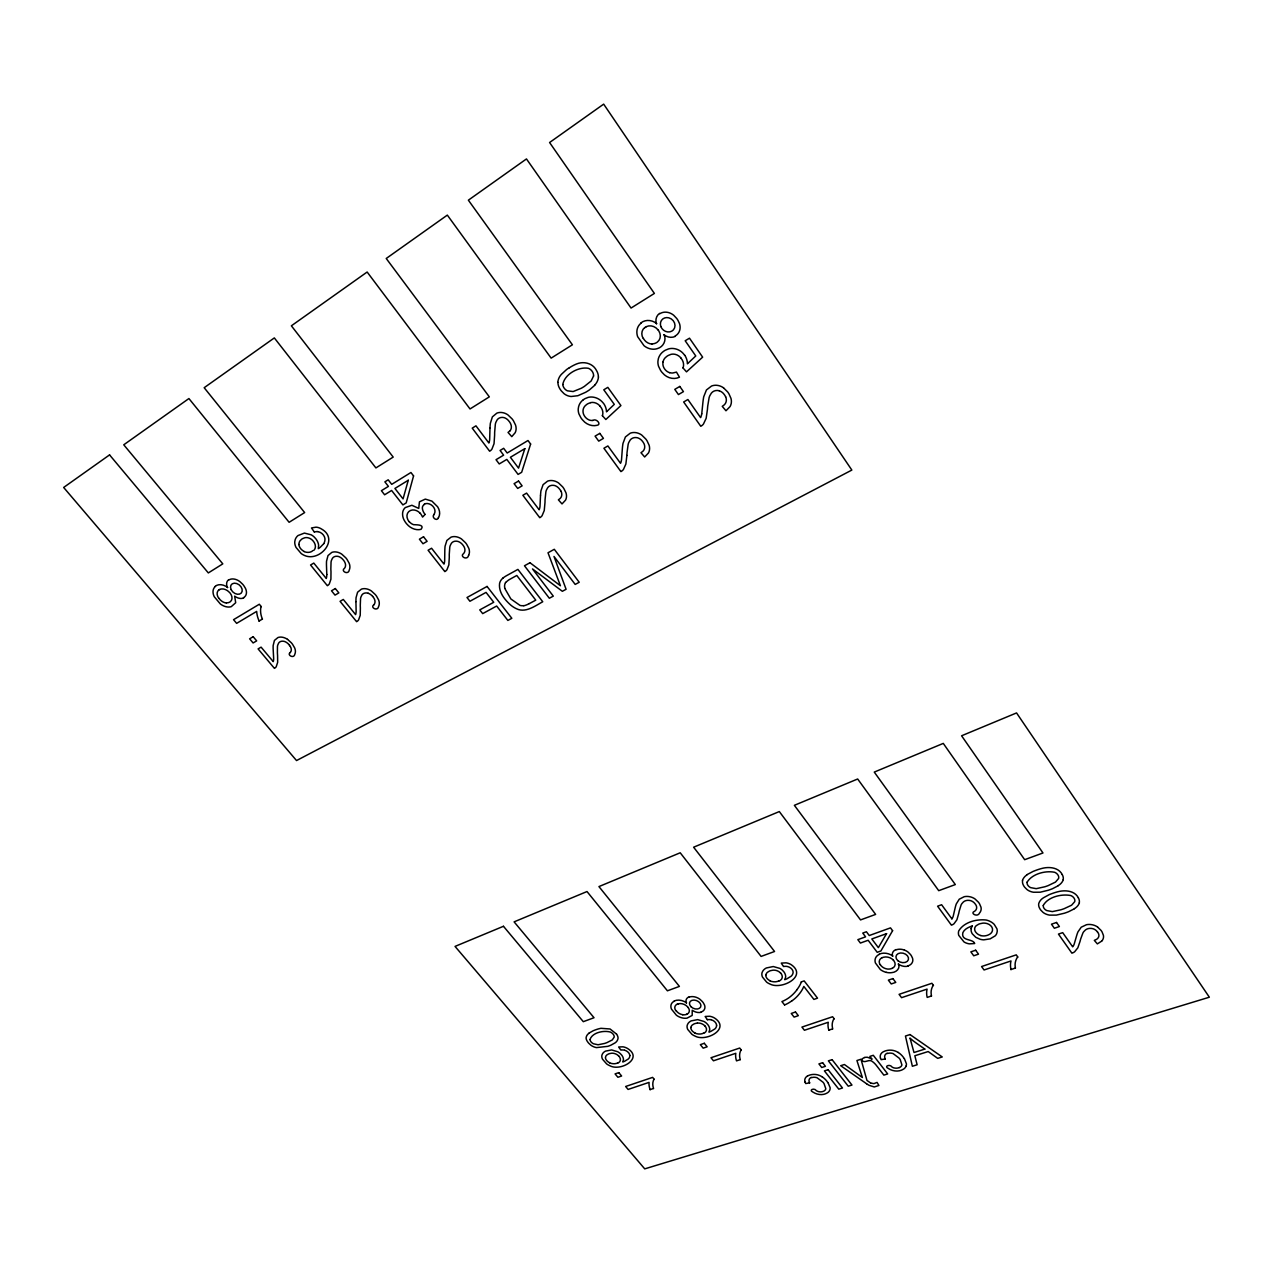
<?xml version="1.0" encoding="UTF-8"?>
<svg xmlns="http://www.w3.org/2000/svg" width="1273" height="1273" viewBox="0 0 1273 1273"><rect width="100%" height="100%" fill="white"/><g stroke="black" fill="none" stroke-linecap="round" stroke-linejoin="round"><path stroke-width="1.5" d="M489.994 427.887L489.675 439.424A17.806 14.639 41 0 1 488.896 443.02L475.959 425.834L472.235 428.142L489.628 451.215A9.659 7.956 40.4 0 0 491.951 449.083L494.035 443.72L494.624 435.175A140.81 120.553 35.1 0 1 494.656 432.215L495.34 424.243A18.856 15.706 40.2 0 1 495.834 422.413L497.075 419.963A7.909 6.588 40.7 0 1 504.14 417.639A8.497 7.065 40.7 0 1 509.025 421.252A12.38 10.279 40.7 0 1 509.868 422.381L510.537 423.543A7.972 6.636 40.7 0 1 509.948 430.926M540.516 495.261L540.007 506.352A17.424 14.305 37 0 1 539.163 509.789L526.592 493.112L522.853 495.277L539.752 517.697A9.468 7.781 36.3 0 0 542.091 515.676L544.255 510.537L545.003 502.31A138.327 117.371 30.3 0 1 545.067 499.462L545.894 491.808A18.474 15.356 35.9 0 1 546.419 490.057L547.692 487.702A7.749 6.429 36.4 0 1 554.757 485.554A8.322 6.906 36.4 0 1 559.547 489.087A12.109 10.041 36.4 0 1 560.375 490.185L561.011 491.298M593.552 376.028L591.133 381.009L584.371 386.403A88.219 75.712 45.6 0 1 581.331 388.233L573.121 391.559L567.376 390.811A7.049 6.031 40.8 0 1 564.496 388.551A7.654 6.572 40.8 0 1 563.716 387.406A7.049 6.031 40.8 0 1 562.841 384.557M1043.239 905.485C1047.902 896.876 1061.555 893.694 1070.784 895.54A6.731 5.06 10.9 0 1 1073.712 897.672A7.893 5.935 10.9 0 1 1074.317 898.627L1074.476 898.929A6.445 4.853 10.8 0 1 1074.683 901.714L1071.58 905.214L1064.148 908.683A80.263 61.661 11.9 0 1 1060.886 909.797L1052.341 911.611L1046.82 910.577A6.492 4.869 11.5 0 1 1044.321 908.667A7.065 5.299 11.5 0 1 1043.717 907.729A6.492 4.869 11.5 0 1 1043.287 905.549M690.968 1027.502L691 1027.263A8.052 5.617 22 0 1 691.207 1026.499A7.574 5.283 22 0 1 692.369 1024.956L694.087 1023.906A14.13 9.834 21.9 0 1 695.185 1023.508L697.381 1023.078M701.741 413.82L702.998 401.632A74.375 66.673 28.5 0 1 703.73 396.762L706.435 389.968L711.543 386.037A11.982 10.677 33.5 0 1 718.052 385.48A13.51 12.014 33.4 0 1 719.945 385.99A12.507 11.139 33.4 0 1 723.525 387.819M971.219 928.335L971.124 928.86A12.619 9.388 13.8 0 0 971.124 930.531A11.139 8.274 13.8 0 0 972.317 933.825L975.818 937.342L980.115 939.251A11.982 8.911 13.8 0 0 983.806 939.84L990.108 938.869L995.184 935.862A12.348 9.182 13.7 0 0 996.775 933.364L997.205 931.502A11.759 8.736 13.7 0 0 996.87 928.669L994.261 924.437A12.921 9.611 13.8 0 0 991.508 922.193A13.526 10.057 13.8 0 0 989.837 921.286A12.682 9.436 13.8 0 0 986.145 920.013C976.455 918.947 964.059 922.082 958.776 930.834A12.444 9.245 14.2 0 0 958.776 935.4L963.963 941.893A10.057 7.463 14.3 0 0 966.589 943.166A9.913 7.352 14.3 0 0 969.501 943.85L974.704 943.532C973.129 938.44 960.781 941.463 962.865 932.632C964.504 928.94 968.673 927.19 972.27 925.932M765.932 974.991L765.98 974.72A8.386 6.047 20.2 0 1 766.235 973.909A7.893 5.681 20.2 0 1 767.508 972.254L769.353 971.124A14.703 10.582 20.1 0 1 770.531 970.678L772.854 970.201A7.558 5.442 20.2 0 1 776.259 970.487A7.033 5.06 20.2 0 1 780.556 973.033M906.121 1065.994L906.249 1065.581A11.091 7.749 16.8 0 0 906.424 1063.798L904.403 1058.611M468.623 555.235C467.652 560.963 459.171 556.412 463.611 553.548A7.543 5.983 37.1 0 0 464.12 546.865L463.436 545.799A11.696 9.293 37.2 0 0 462.64 544.749A8.036 6.381 37.2 0 0 457.962 541.423A7.479 5.951 37.2 0 0 451.358 543.348L450.228 545.544A17.838 14.194 36.8 0 0 449.783 547.199L449.258 554.423A133.379 108.539 32.7 0 0 449.289 557.113L448.86 564.862L446.966 569.699A9.134 7.192 37.1 0 1 444.818 571.593L428.094 550.254L431.563 548.249L443.991 564.114A16.835 13.239 37.6 0 0 444.675 560.868L444.818 550.397A67.724 54.373 35.3 0 1 445.073 546.212L446.887 540.436L451.008 537.174A10.948 8.704 37.2 0 1 456.593 536.84A12.316 9.786 37.2 0 1 458.264 537.317A11.425 9.07 37.2 0 1 461.51 538.988L465.441 542.664A21.641 17.138 37.2 0 1 466.745 544.398L468.798 548.297A11.346 9.022 37.1 0 1 468.671 555.251M323.788 543.651L320.175 547.358A48.597 36.885 41.6 0 1 318.298 548.631L318.632 545.433A10.805 8.195 40.3 0 0 318.266 543.491L318.075 542.855A12.078 9.15 40.3 0 0 315.72 538.654L314.033 536.856A11.123 8.434 40.3 0 0 311.153 534.803L304.406 533.085L298.009 535.551A15.658 11.871 40.2 0 0 295.209 539.609L294.779 541.661A11.616 8.8 40.3 0 0 294.859 543.826A11.982 9.07 40.3 0 0 296.068 547.485L301.144 553.484A12.444 9.42 40.3 0 0 304.788 555.585C320.032 562.061 339.493 539.1 321.608 529.059A10.455 7.972 40.4 0 0 316.054 527.165L311.471 527.961L314.367 532.034M438.421 517.586C437.132 522.296 430.576 516.727 434.348 514.387M594.73 385.321L589.51 389.84A70.349 60.468 44.2 0 1 585.5 392.355L577.815 395.728L571.195 396.492A13.303 11.409 40.8 0 1 568.936 396.11A11.887 10.184 40.7 0 1 563.955 393.596L561.313 390.891A17.806 15.292 40.8 0 1 560.152 389.252L559.834 388.758A12.221 10.47 40.8 0 1 557.924 382.409M290.276 652.46C286.409 654.99 294.174 659.239 294.89 654.067A10.63 7.765 37.7 0 0 294.636 647.846L292.551 644.313A20.273 14.783 37.8 0 0 291.278 642.722L287.523 639.364M509.916 430.895L508.038 432.438L511.778 436.639L515.215 432.645A11.998 9.977 40.6 0 0 515.517 424.991L513.417 420.742A22.882 18.968 40.7 0 0 512.064 418.865L507.943 414.903A12.078 10.041 40.8 0 0 504.538 413.152A13.032 10.836 40.8 0 0 502.755 412.675A11.568 9.627 40.8 0 0 496.804 413.168L492.38 416.876L490.36 423.288A71.543 60.277 38.4 0 0 490.01 427.903M373.848 604.77C369.711 607.46 377.826 611.852 378.654 606.409A10.98 8.354 37.5 0 0 378.59 599.854L376.537 596.146A20.925 15.897 37.6 0 0 375.233 594.491L371.398 590.974A11.043 8.418 37.6 0 0 368.279 589.367A11.918 9.07 37.6 0 0 366.672 588.906A10.582 8.068 37.6 0 0 361.373 589.16L357.586 592.216L356.058 597.674A65.48 50.411 36.1 0 0 355.947 601.62M1101.638 941.145L1097.358 943.898L1094.319 940.381L1096.53 939.363A7.543 5.585 10.5 0 0 1098.615 933.793L1098.106 932.854A11.712 8.672 10.6 0 0 1097.485 931.916M215.423 586.455L215.089 586.742A11.409 8.29 40.1 0 0 213.052 591.054A12.969 9.42 40 0 0 213.037 592.056A12.078 8.768 40.1 0 0 214.31 596.798L220.324 603.943A12.046 8.768 40 0 0 224.589 606.298A12.841 9.341 40 0 0 226.26 606.775A11.457 8.322 40 0 0 231.272 606.648L235.696 602.734L234.662 596.146A9.07 6.636 40 0 0 243.684 597.96M502.946 578.101L502.501 578.483A14.544 11.6 34.4 0 0 499.589 583.416C498.443 592.12 504.697 599.774 510.839 605.168A20.686 16.533 33.9 0 0 516.488 608.749C525.59 613.268 535.265 605.789 542.744 601.763L517.904 569.397L507.354 575.221A43.839 34.944 33.1 0 0 502.915 578.069M641.146 323.087L640.653 323.501A13.351 11.855 40.9 0 0 637.184 329.261A15.181 13.478 40.8 0 0 636.961 330.566A14.13 12.555 40.9 0 0 637.662 336.693L643.995 345.683A14.114 12.539 40.7 0 0 649.039 348.484A15.021 13.351 40.7 0 0 651.092 348.993A13.414 11.903 40.6 0 0 657.568 348.531C663.376 346.908 666.781 340.098 664.013 334.592M589.017 1033.103L593.075 1030.812A52.177 35.358 23.6 0 1 595.271 1029.937A43.441 29.502 23.7 0 1 600.951 1028.313L610.053 1028.982L616.53 1034.074M1027.231 874.519L1032.96 871.496A62.441 46.687 11 0 1 1035.951 870.318A51.986 39.002 11.1 0 1 1043.605 868.043C1050.32 866.706 1058.85 867.836 1062.271 874.599M1058.404 885.642L1052.612 888.649A64.509 49.742 12.1 0 1 1048.315 890.241L1040.264 892.198L1033.612 892.246A12.316 9.341 11.8 0 1 1031.464 891.784A10.996 8.338 11.8 0 1 1026.913 889.477L1024.701 887.233A16.485 12.507 11.7 0 1 1023.778 885.897L1023.556 885.499A11.298 8.577 11.8 0 1 1022.569 880.534M1074.476 908.731L1068.684 911.659A64.302 49.074 11.7 0 1 1064.387 913.218L1056.335 915.112L1049.716 915.128A12.269 9.213 11.5 0 1 1047.552 914.65A10.964 8.227 11.5 0 1 1043.033 912.375L1040.837 910.147A16.438 12.332 11.3 0 1 1039.93 908.827L1039.707 908.429A11.266 8.45 11.5 0 1 1038.752 903.528A16.056 12.046 11.4 0 1 1043.558 897.72L1049.175 894.664A62.25 46.067 10.7 0 1 1052.182 893.519A51.827 38.476 10.8 0 1 1059.804 891.307C1066.503 890.034 1074.985 891.132 1078.39 897.847M259.024 621.081L262.079 619.267M807.464 1076.051L808.912 1075.367A15.849 10.916 18.8 0 1 810.105 1074.953A13.08 9.006 18.8 0 1 815.77 1074.507A10.216 7.033 18.9 0 1 821.944 1076.735M529.218 603.673L535.758 600.156L516.79 575.476L510.378 579.008A43.473 34.642 33 0 0 508.357 580.202L505.986 582.143A7.415 5.919 34.4 0 0 505.667 582.541M674.324 1001.167L673.942 1001.374A10.407 7.304 22.6 0 0 671.157 1004.572A11.839 8.306 22.6 0 0 670.966 1005.352A11.011 7.733 22.6 0 0 671.476 1009.139L676.377 1015.186A10.996 7.718 22.5 0 0 680.339 1017.35A11.728 8.227 22.5 0 0 681.946 1017.843A10.455 7.336 22.5 0 0 687.054 1018.129L692.194 1015.424L692.226 1010.205A8.29 5.84 22.2 0 0 701.089 1012.306M879.357 954.352L878.911 954.575A11.186 8.179 16.9 0 0 875.522 958.076A12.714 9.293 16.9 0 0 875.251 958.919A11.839 8.656 16.9 0 0 875.458 963.025L880.359 969.533A11.823 8.64 16.9 0 0 884.544 971.824A12.603 9.213 16.9 0 0 886.294 972.349M779.235 980.958L780.158 980.481A7.67 5.538 20.2 0 0 780.524 972.858M617.914 1063.05L618.71 1062.621A7.129 4.837 23.9 0 0 618.567 1055.763M703.746 1033.278L704.606 1032.833A7.367 5.14 22 0 0 704.733 1025.656M899.359 1067.57L899.677 1067.426A6.874 4.806 16.8 0 0 901.92 1064.944L900.202 1059.55A26.399 18.411 17.3 0 0 899.168 1058.165L893.121 1053.598A7.177 5.028 16.9 0 0 888.554 1053.232L887.456 1053.519M801.226 981.944L804.17 980.91L817.537 998.159L813.893 999.416L803.804 986.4A53.896 38.89 20.8 0 1 798.967 994.324A56.839 41.022 20.9 0 1 792.22 1000.673M650.026 1089.64L653.224 1088.574M739.915 1059.741L736.51 1060.87A27.895 19.318 20.3 0 1 735.81 1053.296L713.453 1060.791L710.971 1057.736L739.708 1048.045L741.316 1050.05M828.707 1030.191L832.351 1028.982M931.104 996.107L927.205 997.411A30.186 21.8 14.9 0 1 927.094 989.105L901.57 997.666L899.072 994.34L931.884 983.281L933.491 985.461M1010.873 969.565L1014.995 968.196M811.617 1077.642L812.667 1077.388A6.954 4.79 18.9 0 1 817.059 1077.754L822.979 1082.193A25.603 17.567 19.2 0 1 824.013 1083.53L825.811 1088.749A6.667 4.583 18.8 0 1 823.758 1091.136L823.456 1091.263A6.763 4.646 18.8 0 1 818.348 1091.582A6.094 4.201 18.8 0 1 816.359 1090.643C814.322 1087.508 808.196 1090.006 812.97 1092.107A10.661 7.32 18.8 0 0 823.456 1094.382L824.331 1094.159A15.499 10.677 18.9 0 0 825.827 1093.65L827.593 1092.727A10.821 7.447 18.8 0 0 829.885 1089.783L829.996 1089.37A10.757 7.399 18.8 0 0 830.107 1087.651L828.023 1082.655M590.656 402.634L587.983 403.668A16.851 14.449 38.1 0 0 586.646 404.512L585.166 405.801A10.295 8.831 38.5 0 0 583.129 409.747A10.614 9.102 38.5 0 0 583.034 410.638A8.911 7.638 38.6 0 0 584.546 416.112A8.609 7.383 38.6 0 0 589.717 420.17A8.434 7.224 38.6 0 0 592.836 420.44M885.212 1058.961L881.123 1059.661L880.518 1058.181M809.628 1082.877L805.729 1083.546L805.109 1082.114M592.836 420.44C596.353 417.926 601.97 424.736 596.942 425.325A13.207 11.314 38.5 0 1 584.784 422.206L582.35 419.708A20.702 17.79 38.6 0 1 580.918 417.783L578.992 414.059A13.621 11.68 38.7 0 1 578.244 408.84L578.626 406.612A16.469 14.13 38.5 0 1 583.368 399.706M317.104 531.589L318.043 531.653M787.287 966.478L786.348 966.35A12.205 8.8 19.8 0 0 783.516 966.509L781.256 963.104L786.014 962.834A9.579 6.938 19.9 0 1 791.281 964.727C807.941 976.311 781.383 990.203 769.974 984.029A11.409 8.211 20.2 0 1 766.632 982.135L762.479 977.075A10.98 7.909 20.3 0 1 761.843 974.131A10.645 7.67 20.3 0 1 762.129 972.445L762.909 970.885A14.353 10.327 20.2 0 1 766.394 967.957L773.268 966.541L779.808 968.387A10.184 7.352 20.2 0 1 782.386 970.201L783.786 971.729A11.059 7.972 20.2 0 1 785.489 975.166L785.584 975.691A9.898 7.129 20.2 0 1 785.632 977.218L784.773 979.669A44.284 32.239 20.7 0 0 786.873 978.842L791.122 976.232A10.836 7.829 20 0 0 793.127 972.254A6.54 4.726 19.9 0 0 787.701 966.573M710.939 1019.721L710.048 1019.593A11.712 8.179 21.7 0 0 707.374 1019.705M624.263 1050.114L623.42 1049.986A11.33 7.702 23.6 0 0 620.874 1050.082L618.63 1046.979L622.895 1046.82A8.895 6.063 23.7 0 1 627.764 1048.618C643.613 1058.595 620.285 1071.755 609.735 1065.66A10.582 7.177 23.9 0 1 606.616 1063.894L602.559 1059.263A10.2 6.922 23.9 0 1 601.811 1056.606A9.882 6.699 24 0 1 601.954 1055.094L602.575 1053.694A13.319 9.038 23.9 0 1 605.534 1051.116L611.645 1049.939L617.644 1051.721A9.452 6.429 23.9 0 1 620.078 1053.408L621.447 1054.792A10.264 6.97 23.9 0 1 623.181 1057.927L623.309 1058.388A9.197 6.238 23.9 0 1 623.436 1059.773L622.815 1061.968A41.118 28.149 24.4 0 0 624.661 1061.252L628.337 1058.961A10.057 6.842 23.8 0 0 629.88 1055.412M868.027 1057.465L870.095 1058.229A21.482 14.926 17.7 0 1 872.053 1059.231L869.857 1056.399L873.294 1055.301L887.679 1073.935L883.86 1075.128L876.349 1065.406A18.077 12.571 17.7 0 0 872.88 1061.921C869.109 1057.879 864.319 1064.594 861.566 1059.788A9.261 6.46 17.5 0 1 864.638 1057.481M870.955 1083.116L873.915 1083.625L877.065 1082.416L878.911 1085.471L874.265 1086.951L869.061 1085.296A15.531 10.773 17.3 0 1 868.616 1085.042L868.377 1084.898A41.707 29.152 16.9 0 1 866.563 1083.737M866.563 1083.737L840.689 1065.708L844.413 1064.514L862.362 1077.499L856.92 1060.52L860.994 1059.231L866.961 1080.427L869.141 1081.97A19.286 13.414 17.2 0 0 870.621 1082.957M1097.549 926.999L1101.018 930.372A21.625 16.008 10.8 0 1 1102.052 931.916L1103.405 935.321A11.362 8.402 10.4 0 1 1101.67 941.161M723.525 387.819L727.695 391.973A23.71 21.036 33.6 0 1 729.015 393.962L730.988 398.433A12.428 11.059 33.1 0 1 730.081 406.548L725.976 410.765L722.252 406.358L724.417 404.719A8.259 7.352 33.2 0 0 725.721 396.905M602.32 415.635L605.837 419.501L620.906 405.562L607.826 387.358L603.784 389.793L614.286 404.384L606.489 411.816A15.069 12.921 38.7 0 0 603.752 403.636L602.32 401.997A13.414 11.521 38.7 0 0 596.114 397.876A15.117 12.969 38.6 0 0 594.777 397.478A13.685 11.743 38.7 0 0 588.174 397.383L585.071 398.624A20.177 17.313 38.3 0 0 583.368 399.706M682.917 367.849L686.497 371.859L702.632 357.156L689.489 338.188L685.192 340.766L695.758 355.963L687.404 363.807A15.483 13.748 38 0 0 684.763 355.262M425.118 514.435L422.556 517.093A15.117 11.934 39.2 0 0 420.233 513.274M600.204 406.246L599.519 405.498A9.022 7.749 38.6 0 0 590.64 402.602M680.975 358.031L680.291 357.267A9.277 8.243 37.9 0 0 671.094 354.308L668.277 355.453A17.313 15.371 37.3 0 0 666.861 356.345L665.27 357.697A10.582 9.388 37.8 0 0 663.042 361.85M261.299 606.648L259.31 604.245L233.548 619.68L236.635 623.356L256.669 611.406A30.488 22.484 38.6 0 0 259.135 621.065M654.211 1079.313L652.619 1077.388L625.632 1086.49L628.098 1089.433L649.087 1082.384A26.924 18.188 22.3 0 0 650.137 1089.64M784.534 1004.89L781.924 1001.58A49.122 35.437 20.9 0 0 789.308 997.459A62.504 45.176 21.2 0 0 796.85 989.901M834.213 1018.83L832.59 1016.745L801.926 1027.088L804.425 1030.271L828.262 1022.267A28.961 20.511 17.8 0 0 828.834 1030.191M684.683 355.31L683.315 353.576A13.796 12.269 38 0 0 676.934 349.295A15.531 13.796 37.9 0 0 675.549 348.897A14.067 12.507 38 0 0 668.659 348.866L665.381 350.186A20.75 18.427 37.5 0 0 663.583 351.332A16.931 15.037 37.8 0 0 658.38 358.588L657.966 360.943A13.987 12.428 37.9 0 0 658.602 366.401L660.512 370.284A21.275 18.936 37.8 0 0 661.944 372.289L664.442 374.867A13.573 12.046 37.8 0 0 677.045 378.081L679.464 377.174L676.472 372.098L672.892 372.973A8.656 7.686 37.9 0 1 669.646 372.639M951.886 918.851L941.622 904.737L937.596 906.201L951.408 925.153A8.895 6.636 14.9 0 0 954.034 923.721L956.898 919.79L958.76 913.314A132.519 97.926 10.6 0 1 959.221 911.07L961.083 905.039A17.408 13.048 13.9 0 1 961.847 903.687L963.438 901.92A7.288 5.474 14.1 0 1 970.79 900.695A7.829 5.888 14.2 0 1 975.086 903.83A11.393 8.561 14.3 0 1 975.77 904.753L976.264 905.692A7.352 5.522 14.1 0 1 974.577 911.293C969.469 913.123 977.712 917.801 979.558 912.996A11.059 8.306 14.1 0 0 980.99 907.188L979.526 903.798A21.068 15.801 14.4 0 0 978.46 902.255L974.975 898.929A11.123 8.354 14.2 0 0 971.84 897.322A11.998 9.022 14.2 0 0 970.153 896.813A10.661 8.004 14.2 0 0 964.186 896.717L959.253 899.199L956.294 903.925A66.562 49.631 12.6 0 0 955.259 907.41L953.222 916.178A16.358 12.253 15.2 0 1 951.902 918.851M1017.859 957.105L1016.252 954.861L981.563 966.541L984.061 969.978L1011.017 960.94A31.268 22.866 12.3 0 0 1011.017 969.565M707.374 1019.689L705.131 1016.475L709.634 1016.268A9.197 6.445 21.8 0 1 714.678 1018.114C730.893 1028.87 705.926 1042.189 695.058 1036.079A10.948 7.638 22 0 1 691.844 1034.249L687.738 1029.443A10.55 7.352 22.1 0 1 687.07 1026.659A10.232 7.129 22.1 0 1 687.277 1025.083L687.977 1023.603A13.78 9.611 22 0 1 691.191 1020.882L697.668 1019.625L703.905 1021.439A9.786 6.826 22 0 1 706.404 1023.174L707.788 1024.622A10.63 7.415 22 0 1 709.491 1027.884L709.602 1028.377A9.516 6.636 22 0 1 709.697 1029.825L708.966 1032.117A42.534 29.947 22.5 0 0 710.923 1031.353L714.885 1028.934A10.407 7.272 21.8 0 0 716.651 1025.211M290.308 646.477L289.655 645.506A10.964 8.004 37.8 0 0 288.891 644.552M725.658 396.921L725.037 395.696A12.825 11.393 33.4 0 0 724.226 394.503A8.816 7.845 33.3 0 0 719.165 390.763M898.42 963.963C900.663 968.355 896.112 972.381 891.927 972.604A11.234 8.211 16.9 0 1 886.294 972.349M504.681 588.253L510.871 598.962L520.036 605.423A9.5 7.574 33.9 0 0 523.76 605.63M589.988 1039.532C592.295 1032.483 603.561 1030.223 610.197 1032.005A5.649 3.867 24.2 0 1 612.822 1033.819A6.62 4.535 24.2 0 1 613.443 1034.615L613.602 1034.869A5.41 3.708 24.2 0 1 614.175 1037.145L612.265 1039.946L606.919 1042.635A67.533 46.735 25.5 0 1 604.532 1043.462L598.055 1044.767L593.552 1043.796A5.458 3.724 24.5 0 1 591.309 1042.173A5.935 4.042 24.5 0 1 590.688 1041.394A5.458 3.724 24.5 0 1 590.036 1039.595M562.793 384.478C564.528 374.23 578.515 366.465 588.412 368.311A7.288 6.285 40.8 0 1 591.786 370.825A8.529 7.367 40.8 0 1 592.582 372.002L592.788 372.384A6.986 6.031 40.8 0 1 593.552 376.028M299.012 544.51L298.996 544.16A9.15 6.938 40.2 0 1 299.075 543.11A8.609 6.524 40.3 0 1 299.967 540.898L301.542 539.291A16.04 12.157 40 0 1 302.592 538.622L304.756 537.779A8.243 6.254 40.3 0 1 308.13 537.811A7.67 5.808 40.3 0 1 312.824 540.611A8.29 6.285 40.3 0 1 314.017 550.207M355.931 601.62L356.138 611.533A16.294 12.284 37.9 0 1 355.597 614.588L343.296 599.456L340.066 601.333L356.599 621.67A8.847 6.667 37.5 0 0 358.588 619.903L360.227 615.336L360.37 608.001A128.859 100.599 34.1 0 1 360.275 605.471L360.545 598.628A17.249 13.16 37.3 0 1 360.911 597.085L361.898 595A7.24 5.506 37.6 0 1 368.104 593.202M600.14 406.294A9.882 8.481 38.6 0 1 602.431 415.682M557.797 382.361A17.392 14.926 40.6 0 1 561.552 374.198L566.58 369.552A66.88 57.492 37.5 0 1 569.365 367.706M569.397 367.754A55.773 47.976 38.2 0 1 576.589 363.951C583.766 360.991 592.916 363.219 596.512 370.538A12.3 10.614 40.7 0 1 598.374 376.951M598.501 376.999A17.488 15.085 41 0 1 594.618 385.194M540.532 495.261A70.158 58.813 33.8 0 1 540.945 490.821L543.078 484.679L547.549 481.162A11.33 9.404 36.5 0 1 553.469 480.764A12.762 10.598 36.4 0 1 555.219 481.258A11.823 9.818 36.5 0 1 558.592 482.976L562.618 486.827A22.405 18.538 36.4 0 1 563.923 488.657L565.96 492.762A11.743 9.754 36.2 0 1 565.546 500.146L562.014 503.917L558.386 499.843L560.263 498.38A7.797 6.476 36.3 0 0 561.059 491.298M701.725 413.82A18.427 16.231 34.7 0 1 700.611 417.624L687.881 399.531L683.665 401.982L700.771 426.28A10.009 8.816 33.6 0 0 703.46 424.02L706.149 418.34L707.454 409.301A147.207 132.758 21.7 0 1 707.708 406.182L709.093 397.749A19.556 17.408 32.4 0 1 709.761 395.823L711.305 393.214A8.195 7.304 33.3 0 1 719.165 390.716M680.912 358.079A10.152 9.022 37.8 0 1 683.044 367.913M663.058 361.85A10.916 9.691 37.8 0 0 662.915 362.789A9.166 8.131 37.9 0 0 664.331 368.518A8.863 7.861 37.9 0 0 669.63 372.703M675.295 336.39A10.63 9.516 40.5 0 1 663.949 334.672M640.971 322.881A13.048 11.6 41 0 1 656.725 323.597M656.47 323.867A10.486 9.388 41.1 0 1 659.573 313.381M659.828 313.715A13.271 11.871 40.8 0 1 660.83 313.158A11.6 10.375 40.9 0 1 667.498 312.346A13.542 12.109 40.8 0 1 669.327 312.824A12.523 11.202 40.9 0 1 673.799 315.354L676.711 318.457A20.416 18.204 40.8 0 1 677.952 320.319L679.416 323.406A12.3 10.996 40.6 0 1 680.021 328.768A13.032 11.648 40.7 0 1 679.798 329.898A11.425 10.232 40.6 0 1 676.361 335.213A13.605 12.173 40.8 0 1 675.088 336.024M651.967 343.869A10.518 9.341 40.9 0 0 656.597 342.612A11.377 10.104 40.9 0 0 657.314 342.103A9.309 8.274 40.8 0 0 658.809 330.932A12.109 10.741 40.8 0 0 657.839 329.739M651.983 344.06A9.516 8.45 40.7 0 1 643.406 338.395M643.215 338.475A9.309 8.259 40.8 0 1 644.711 327.559M644.806 327.67A11.887 10.566 40.6 0 1 646.35 326.731M646.318 326.652A9.484 8.434 40.8 0 1 657.886 329.707M438.501 517.65A12.269 9.754 39.1 0 0 437.626 506.781L431.945 501.132L425.309 499.111L419.422 501.833L418.753 508.42L411.879 505.27L405.323 507.561A12.348 9.754 39.2 0 0 402.777 511.985L402.682 512.526A14.83 11.728 39.2 0 0 402.586 513.687A13.748 10.868 39.2 0 0 404.178 520.227L405.26 522.025A18.824 14.91 39.2 0 0 406.564 523.744L408.362 525.638A12.778 10.104 39.1 0 0 421.077 529.313C424.896 524.619 417.178 524.842 413.63 524.683A7.765 6.142 39.2 0 1 409.333 521.707M424.323 504.06A7.208 5.729 39.1 0 1 432.756 506.145A7.208 5.729 39.1 0 1 434.093 514.197M424.546 504.379A8.975 7.145 39.1 0 0 423.957 504.776L423.066 505.699A5.553 4.424 39.2 0 0 422.365 508.022L422.413 508.707A10.98 8.752 39.1 0 0 424.848 514.117M420.185 513.29A8.147 6.445 39.2 0 0 410.479 510.505A8.959 7.081 39.2 0 0 409.19 521.803M529.138 603.577A22.628 18.077 34.4 0 1 523.824 605.773M504.792 588.253A11.25 8.975 34.3 0 1 505.54 582.461M373.88 604.802A7.288 5.553 37.5 0 0 374.119 598.453L373.435 597.435A11.314 8.609 37.6 0 0 372.655 596.432M368.12 593.234A7.781 5.919 37.6 0 1 372.623 596.448M323.724 543.603A11.823 9.006 40.4 0 0 324.917 538.415A7.129 5.442 40.3 0 0 318.473 531.748M314.383 532.066A13.303 10.136 40.1 0 1 317.104 531.557M312.951 550.588A10.391 7.877 40.4 0 1 304.167 551.655M304.199 551.448A7.622 5.76 40.3 0 1 298.837 544.478M287.523 639.364A10.693 7.813 37.8 0 0 284.5 637.821A11.537 8.434 37.8 0 0 282.972 637.359A10.248 7.495 37.8 0 0 277.944 637.55L274.443 640.414L273.154 645.57A63.395 46.846 36.6 0 0 273.17 649.31L273.663 658.714A15.785 11.425 38 0 1 273.234 661.61L261.092 647.145L258.085 648.896L274.411 668.341A8.561 6.206 37.7 0 0 276.241 666.67L277.657 662.358L277.578 655.404A124.69 93.47 35 0 1 277.403 653.001L277.45 646.525A16.708 12.237 37.5 0 1 277.753 645.061L278.628 643.104A7.002 5.124 37.8 0 1 284.468 641.449A7.527 5.506 37.8 0 1 288.86 644.568M290.339 646.477A7.065 5.156 37.8 0 1 290.308 652.492M262.461 619.219A24.696 18.204 38.6 0 1 261.06 606.537M215.264 586.28A11.155 8.099 40.1 0 1 227.66 587.426M227.501 587.633A8.959 6.556 40.2 0 1 228.679 579.676M228.917 579.947A11.33 8.29 40.1 0 1 229.633 579.565A9.898 7.24 40.1 0 1 234.741 579.183A11.552 8.45 40.1 0 1 236.221 579.613A10.677 7.813 40.1 0 1 240.008 581.729L242.65 584.212A17.424 12.714 40 0 1 243.843 585.707L245.339 588.126A10.502 7.67 40 0 1 246.453 592.263A11.123 8.131 40 0 1 246.421 593.123A9.754 7.129 40 0 1 244.368 597.085A11.616 8.497 40.1 0 1 243.461 597.658M226.339 602.845A8.991 6.54 40.1 0 0 229.808 602.049A9.707 7.065 40.1 0 0 230.318 601.683A7.956 5.776 40 0 0 230.158 593.138A10.343 7.511 40 0 0 229.251 592.2A8.099 5.888 40 0 0 219.895 589.383M226.371 603.004A8.131 5.904 40 0 1 219.004 598.326M218.861 598.374A7.94 5.776 40 0 1 218.733 590.02M218.829 590.115A10.152 7.383 40 0 1 219.927 589.447M899.327 1067.538A6.986 4.885 16.8 0 1 894.028 1067.92A6.285 4.392 16.8 0 1 891.975 1066.965C889.907 1063.719 883.494 1066.328 888.395 1068.508A10.996 7.686 16.8 0 0 899.263 1070.816L900.186 1070.561A15.992 11.186 16.9 0 0 901.761 1070.036L903.623 1069.065A11.171 7.813 16.8 0 0 906.121 1065.994M885.26 1058.945A6.938 4.869 16.9 0 1 887.17 1053.201M880.439 1058.181A10.009 7.017 16.9 0 1 883.144 1051.848L884.703 1051.164A16.358 11.441 16.8 0 1 885.96 1050.734A13.494 9.452 16.9 0 1 891.896 1050.241A10.534 7.383 16.9 0 1 898.261 1052.516M898.324 1052.453A20.225 14.146 17 0 1 904.291 1058.643M864.669 1057.513A5.235 3.66 17.5 0 1 867.597 1057.37M809.676 1082.877A6.731 4.646 18.9 0 1 811.331 1077.34M805.029 1082.114A9.707 6.699 18.9 0 1 807.432 1076.019M822.008 1076.672A19.62 13.494 19 0 1 827.911 1082.671M1097.549 926.999A11.425 8.465 10.5 0 0 1094.398 925.376A12.332 9.134 10.5 0 0 1092.664 924.866A10.948 8.115 10.5 0 0 1086.474 924.723L1081.238 927.19L1077.945 931.916A68.456 50.188 9.1 0 0 1076.719 935.4L1074.173 944.168A16.772 12.412 11.5 0 1 1072.693 946.841L1062.7 932.648L1058.452 934.08L1071.882 953.159A9.118 6.731 11.3 0 0 1074.667 951.743L1077.833 947.812L1080.061 941.336A136.529 98.88 7.4 0 1 1080.65 939.076L1082.877 933.061A17.886 13.207 10.3 0 1 1083.721 931.709L1085.455 929.942A7.479 5.538 10.5 0 1 1093.125 928.765A8.052 5.951 10.5 0 1 1097.453 931.931M1078.358 897.863A11.362 8.545 10.9 0 1 1079.281 902.796M1079.393 902.828A16.135 12.141 11 0 1 1074.38 908.636M1022.458 880.486A16.103 12.205 11.7 0 1 1027.343 874.615M1062.239 874.599A11.393 8.656 11.2 0 1 1063.194 879.611M1063.305 879.643A16.183 12.3 11.3 0 1 1058.309 885.547M1015.456 968.18A25.333 18.522 12.3 0 1 1017.604 956.978M971.204 928.558A11.139 8.274 13.8 0 1 972.254 926.155M980.783 935.56A8.529 6.333 13.8 0 0 986.114 935.655L986.941 935.448A14.003 10.439 13.9 0 0 988.246 934.971L989.407 934.398A9.468 7.049 13.8 0 0 992.001 931.804A10.104 7.511 13.8 0 0 992.351 930.849L992.494 930.229A7.399 5.506 13.7 0 0 987.355 923.657A8.959 6.667 13.8 0 0 986.543 923.45A8.529 6.349 13.7 0 0 982.692 923.164L980.003 923.721A15.674 11.632 13.7 0 0 978.666 924.214L976.296 925.646A7.845 5.84 13.8 0 0 975.086 927.174A7.543 5.617 13.8 0 0 975.373 931.581A9.436 7.017 13.8 0 0 976.025 932.488A8.004 5.951 13.8 0 0 980.799 935.544M931.55 996.107A24.442 17.663 15 0 1 933.252 985.334M908.063 966.143A8.911 6.54 16.4 0 1 898.356 964.011M879.213 954.193A10.932 8.004 16.9 0 1 892.819 956.071M892.58 956.23A8.8 6.445 16.5 0 1 895.937 949.578M896.128 949.817A11.123 8.163 16.4 0 1 897.035 949.547A9.723 7.129 16.5 0 1 902.859 949.594A11.346 8.322 16.5 0 1 904.403 950.072M904.403 950.072A10.486 7.702 16.5 0 1 908.11 952.14L910.418 954.432A17.106 12.523 16.6 0 1 911.373 955.784L912.439 957.948A10.311 7.558 16.4 0 1 912.63 961.529A10.932 8.004 16.4 0 1 912.359 962.261A9.579 7.017 16.4 0 1 909.049 965.459A11.409 8.37 16.4 0 1 907.904 965.889M892.134 968.339A9.532 6.97 16.9 0 1 891.466 968.594A8.816 6.445 16.9 0 1 887.392 969.039A7.972 5.824 16.9 0 1 880.327 964.663M880.152 964.695A7.797 5.697 16.9 0 1 882.157 957.614M882.237 957.71A9.961 7.288 16.9 0 1 883.637 957.216A7.956 5.808 16.9 0 1 893.439 960.192M893.375 960.224A10.136 7.415 17 0 1 894.076 961.099A7.797 5.697 16.9 0 1 892.182 968.387M832.765 1028.966A23.455 16.629 17.9 0 1 833.974 1018.718M801.354 981.992A54.659 39.495 21 0 1 796.771 989.853M792.124 1000.61A48.39 34.848 20.8 0 1 784.598 1004.97M779.044 980.783A9.516 6.858 20.3 0 1 769.99 980.926M770.07 980.767A6.97 5.028 20.3 0 1 765.773 974.959M740.313 1059.725A22.596 15.642 20.3 0 1 741.077 1049.939M711.336 1019.816A6.27 4.392 21.7 0 1 716.54 1025.195M703.571 1033.103A9.15 6.381 22.1 0 1 694.994 1033.151M695.042 1033.008A6.699 4.662 22.1 0 1 690.809 1027.47M697.381 1023.078A7.256 5.06 22 0 1 700.627 1023.381A6.747 4.71 22 0 1 704.765 1025.815M674.197 1001.024A10.168 7.145 22.6 0 1 686.577 1002.869M686.386 1003.013A8.179 5.76 22.3 0 1 688.9 996.918M689.091 997.141A10.343 7.288 22.3 0 1 689.886 996.902A9.038 6.365 22.3 0 1 695.138 996.998A10.55 7.431 22.3 0 1 696.554 997.443A9.754 6.874 22.3 0 1 700.055 999.385L702.314 1001.533A15.913 11.186 22.4 0 1 703.285 1002.774L704.399 1004.779A9.579 6.747 22.2 0 1 704.844 1008.089A10.152 7.161 22.2 0 1 704.669 1008.757A8.911 6.27 22.2 0 1 701.932 1011.685A10.614 7.479 22.2 0 1 700.93 1012.067M686.322 1014.438A8.211 5.76 22.6 0 1 682.678 1014.788M686.911 1014.199A8.863 6.222 22.6 0 1 686.322 1014.422M688.168 1007.516A7.256 5.092 22.5 0 1 686.943 1014.247M682.742 1014.708A7.256 5.092 22.5 0 1 676.17 1010.587M675.836 1010.73A7.256 5.092 22.6 0 1 677.093 1004.206M677.172 1004.286A9.277 6.508 22.5 0 1 678.398 1003.856M678.366 1003.808A7.399 5.187 22.6 0 1 687.452 1006.688A9.436 6.62 22.6 0 1 688.104 1007.532M653.606 1088.574A21.816 14.735 22.3 0 1 653.988 1079.218M624.645 1050.209A6.063 4.137 23.7 0 1 629.785 1055.397M617.723 1062.875A8.831 5.999 24 0 1 609.576 1062.86M609.624 1062.732A6.476 4.392 23.9 0 1 605.407 1057.417L605.582 1057.195A7.781 5.283 23.9 0 1 605.741 1056.479A7.32 4.965 23.9 0 1 606.791 1054.999L608.399 1054.028A13.653 9.245 23.8 0 1 609.433 1053.646L611.501 1053.232A7.017 4.758 23.9 0 1 614.588 1053.567A6.524 4.424 23.9 0 1 618.598 1055.906M589.097 1033.183A13.494 9.197 24.4 0 0 586.089 1037.813A9.468 6.46 24.5 0 0 587.665 1041.871L587.887 1042.205A13.796 9.42 24.4 0 0 588.794 1043.303L590.847 1045.181A9.213 6.285 24.4 0 0 594.746 1047.154A10.311 7.033 24.4 0 0 596.512 1047.599L607.778 1046.342A54.055 37.283 25.1 0 0 610.929 1045.165L615.066 1042.889A13.542 9.277 24.3 0 0 618.057 1038.163A9.516 6.524 24.2 0 0 616.498 1034.074M326.795 574.473L326.779 575.316A16.485 12.428 39.4 0 1 326.27 578.467L313.779 563.08L310.564 565.005L327.352 585.691A8.943 6.763 39 0 0 329.325 583.861L330.916 579.199L330.996 571.688A130.26 102.015 35.9 0 1 330.853 569.095L331.044 562.109A17.456 13.319 38.9 0 1 331.394 560.518L332.38 558.386A7.32 5.585 39.2 0 1 338.57 556.508A7.861 5.999 39.2 0 1 343.137 559.786A11.457 8.72 39.2 0 1 343.965 560.804L344.617 561.839A7.383 5.617 39.2 0 1 344.49 568.315C340.257 570.988 348.547 575.523 349.295 569.938A11.107 8.465 39.1 0 0 349.152 563.223L347.052 559.452A21.18 16.088 39.2 0 0 345.731 557.765L341.832 554.201A11.171 8.513 39.3 0 0 338.698 552.593A12.062 9.197 39.2 0 0 337.074 552.132A10.709 8.163 39.3 0 0 331.776 552.418L328.004 555.569L326.54 561.154A66.228 51.063 37.8 0 0 326.477 565.196L326.795 574.473M626.889 455.432L625.87 464.056L623.436 469.466A9.738 8.29 35.3 0 1 620.922 471.599L603.911 448.255L607.889 445.948L620.54 463.324A17.933 15.26 36.1 0 0 621.526 459.712L622.402 448.064A72.259 62.743 31.8 0 1 622.99 443.418L625.409 436.957L630.183 433.234A11.664 10.041 35.4 0 1 636.405 432.74A13.128 11.298 35.3 0 1 638.234 433.25A12.173 10.47 35.3 0 1 641.703 435.032L645.793 439.026A23.057 19.779 35.4 0 1 647.114 440.935L649.119 445.232A12.094 10.407 35.1 0 1 648.466 452.981L644.663 456.975L640.971 452.727L642.992 451.183A8.036 6.906 35.2 0 0 644.043 443.736L643.358 442.574A12.475 10.725 35.3 0 0 642.547 441.413A8.561 7.367 35.2 0 0 637.598 437.801A7.972 6.858 35.2 0 0 630.151 440.092L628.735 442.558A19.015 16.374 34.6 0 0 628.146 444.404L627.048 452.456A142.687 125.104 26.9 0 0 626.889 455.432M1027.104 882.157L1027.072 882.491A6.492 4.933 11.9 0 0 1027.55 884.767A7.081 5.378 11.8 0 0 1028.17 885.706A6.524 4.933 11.9 0 0 1030.684 887.647L1036.238 888.665L1044.783 886.788A80.533 62.488 12.3 0 0 1048.045 885.658L1055.476 882.094L1058.563 878.529A6.476 4.917 11.2 0 0 1058.356 875.713L1058.181 875.394A7.909 6.015 11.2 0 0 1057.561 874.44A6.747 5.124 11.2 0 0 1054.617 872.276C1045.324 870.382 1032.148 873.867 1027.104 882.157M413.566 475.895L406.198 502.899L402.889 504.904L391.607 490.471L384.605 494.783L381.407 490.694L388.408 486.381L384.876 481.862L388.185 479.81L391.718 484.345L410.94 472.506L413.566 475.895M408.267 480.255L403.064 498.889L394.916 488.45L408.267 480.255M530.618 444.038L521.659 472.299L518.079 474.415L506.813 459.41L499.239 463.945L496.024 459.696L503.615 455.161L500.082 450.451L503.662 448.303L507.195 453.013L527.993 440.522L530.618 444.038M524.842 448.637L518.541 468.13L510.393 457.278L524.842 448.637M892.596 930.69L880.868 951.011L877.208 952.299L868.154 940.27L860.405 943.054L857.843 939.649L865.592 936.848L862.76 933.077L866.42 931.756L869.252 935.528L890.495 927.874L892.596 930.69M886.565 933.65L878.354 947.653L871.814 938.949L886.565 933.65M109.558 454.891L63.65 487.464L296.529 760.554L851.844 470.071L603.673 104.131L549.586 142.512L654.386 293.427L631.058 308.05L526.465 158.934L468.369 200.179L572.404 344.792L551.145 358.127L447.332 215.105L386.228 258.483L489.325 396.858L470.023 408.951L367.149 272.024L291.374 325.808L393.198 457.087L375.901 467.923L274.332 337.918L204.173 387.708L304.645 512.573L289.114 522.296L188.913 398.544L123.752 444.802L222.791 563.859L208.326 572.93L109.558 454.891M253.184 636.723L249.619 638.807L253.104 642.96L256.669 640.876L253.184 636.723M335.324 588.54L331.505 590.783L335.022 595.112L338.841 592.884L335.324 588.54M423.527 536.776L419.422 539.195L422.986 543.746L427.107 541.343L423.527 536.776M518.525 481.051L514.085 483.66L517.697 488.434L522.121 485.856L518.525 481.051M599.806 433.377L595.08 436.13L598.724 441.126L603.434 438.373L599.806 433.377M679.782 386.435L674.785 389.379L678.445 394.566L683.442 391.638L679.782 386.435M487.066 586.439L467 597.514L469.928 601.27L486.047 592.391L493.733 602.272L479.762 609.894L482.69 613.618L496.661 606.028L507.863 620.428L511.826 618.296L487.066 586.439M529.982 562.73L524.476 565.769L549.331 598.246L553.294 596.13L532.496 568.92L562.348 591.293L566.087 589.288L553.994 556.444L575.189 584.418L579.215 582.27L554.296 549.299L548.011 552.768L560.422 585.739L529.982 562.73M503.456 926.283L455.034 946.412L644.727 1168.869L1209.35 997.205L1016.554 712.928L961.592 735.778L1042.969 852.974L1024.67 859.689L943.277 743.4L874.265 772.09L955.323 884.576L938.726 890.67L857.668 778.996L794.368 805.316L875.633 914.396L860.548 919.918L779.315 811.569L693.61 847.213L774.557 951.488L761.095 956.421L680.212 852.783L598.931 886.581L679.4 986.4L667.418 990.808L587.012 891.546L514.101 921.859L594.03 1017.732L583.305 1021.678L503.456 926.283M618.789 1072.63L615.066 1073.903L617.898 1077.276L621.622 1076.003L618.789 1072.63M704.303 1043.287L700.341 1044.656L703.189 1048.156L707.151 1046.804L704.303 1043.287M795.482 1012.003L791.249 1013.467L794.113 1017.111L798.33 1015.663L795.482 1012.003M892.898 978.587L888.363 980.146L891.243 983.949L895.762 982.406L892.898 978.587M975.643 950.215L970.853 951.854L973.734 955.784L978.507 954.161L975.643 950.215M1056.526 922.464L1051.482 924.198L1054.346 928.256L1059.391 926.537L1056.526 922.464M822.613 1062.716L818.921 1063.91L821.737 1067.49L825.429 1066.313L822.613 1062.716M832.096 1059.661L828.373 1060.855L848.248 1086.203L851.971 1085.057L832.096 1059.661M910.004 1034.567L905.453 1036.031L912.359 1066.265L917.133 1064.769L914.841 1055.747L928.192 1051.546L937.724 1058.372L942.243 1056.956L910.004 1034.567M828.118 1069.718L824.411 1070.895L838.78 1089.163L842.487 1088.001L828.118 1069.718M924.819 1049.095L913.998 1052.516L910.259 1038.975A56.458 39.765 17.8 0 0 909.924 1038.036A49.981 35.739 15.3 0 0 915.462 1042.507L924.819 1049.095M660.878 326.604A7.654 6.842 40.8 0 0 673.401 329.882A7.654 6.842 40.8 0 0 668.85 317.836A7.654 6.842 40.8 0 0 660.878 326.604M231.145 589.638A6.524 4.774 40.1 0 0 241.281 593.043A6.524 4.774 40.1 0 0 236.714 583.527A6.524 4.774 40.1 0 0 231.145 589.638M897.863 960.685A6.413 4.694 16.4 0 0 908.349 959.762A6.413 4.694 16.4 0 0 900.504 952.984A6.413 4.694 16.4 0 0 897.863 960.685M690.889 1006.625A5.967 4.201 22.2 0 0 700.643 1006.991A5.967 4.201 22.2 0 0 694.087 1000.069A5.967 4.201 22.2 0 0 690.889 1006.625"/></g></svg>
